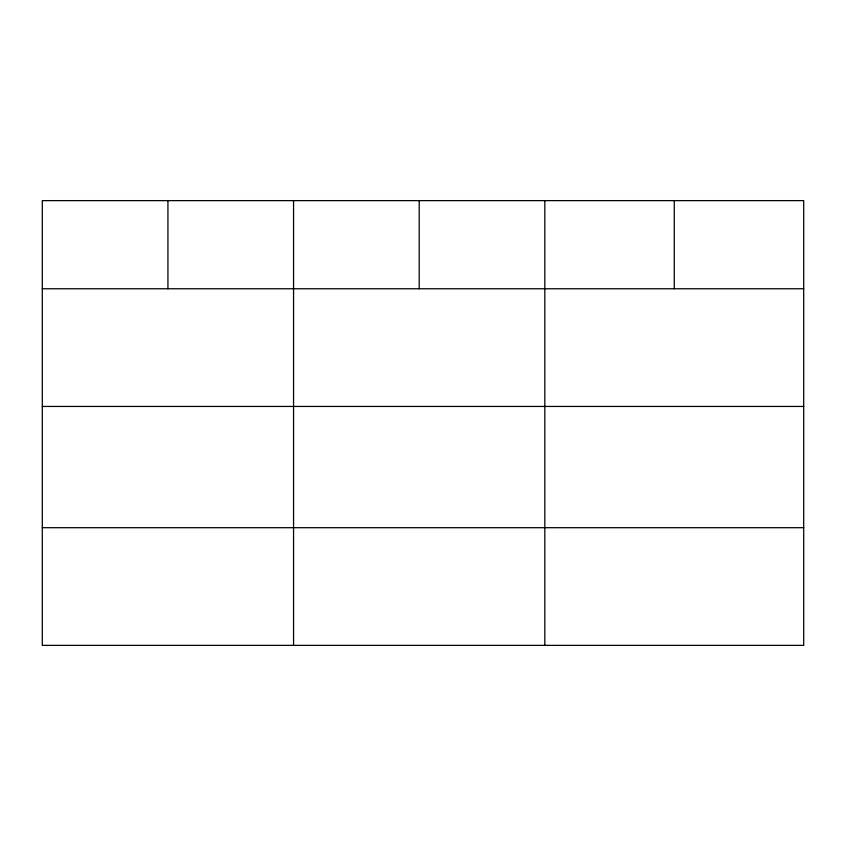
<?xml version="1.0" encoding="UTF-8"?>
<svg xmlns="http://www.w3.org/2000/svg" width="846" height="846" viewBox="0 0 846 846"><rect width="100%" height="100%" fill="white"/><g stroke="black" fill="none" stroke-linecap="round" stroke-linejoin="round"><path stroke-width="1.27" d="M803.7 406.44L803.7 200.629L42.3 200.629L42.3 645.371L803.7 645.371L803.7 406.44L42.3 406.44M42.3 288.761L803.7 288.761M42.3 527.693L803.7 527.693M674.262 200.629L674.262 288.761M544.824 200.629L544.824 645.371M419.193 200.629L419.193 288.761M293.562 200.629L293.562 645.371M167.931 200.629L167.931 288.761"/></g></svg>
